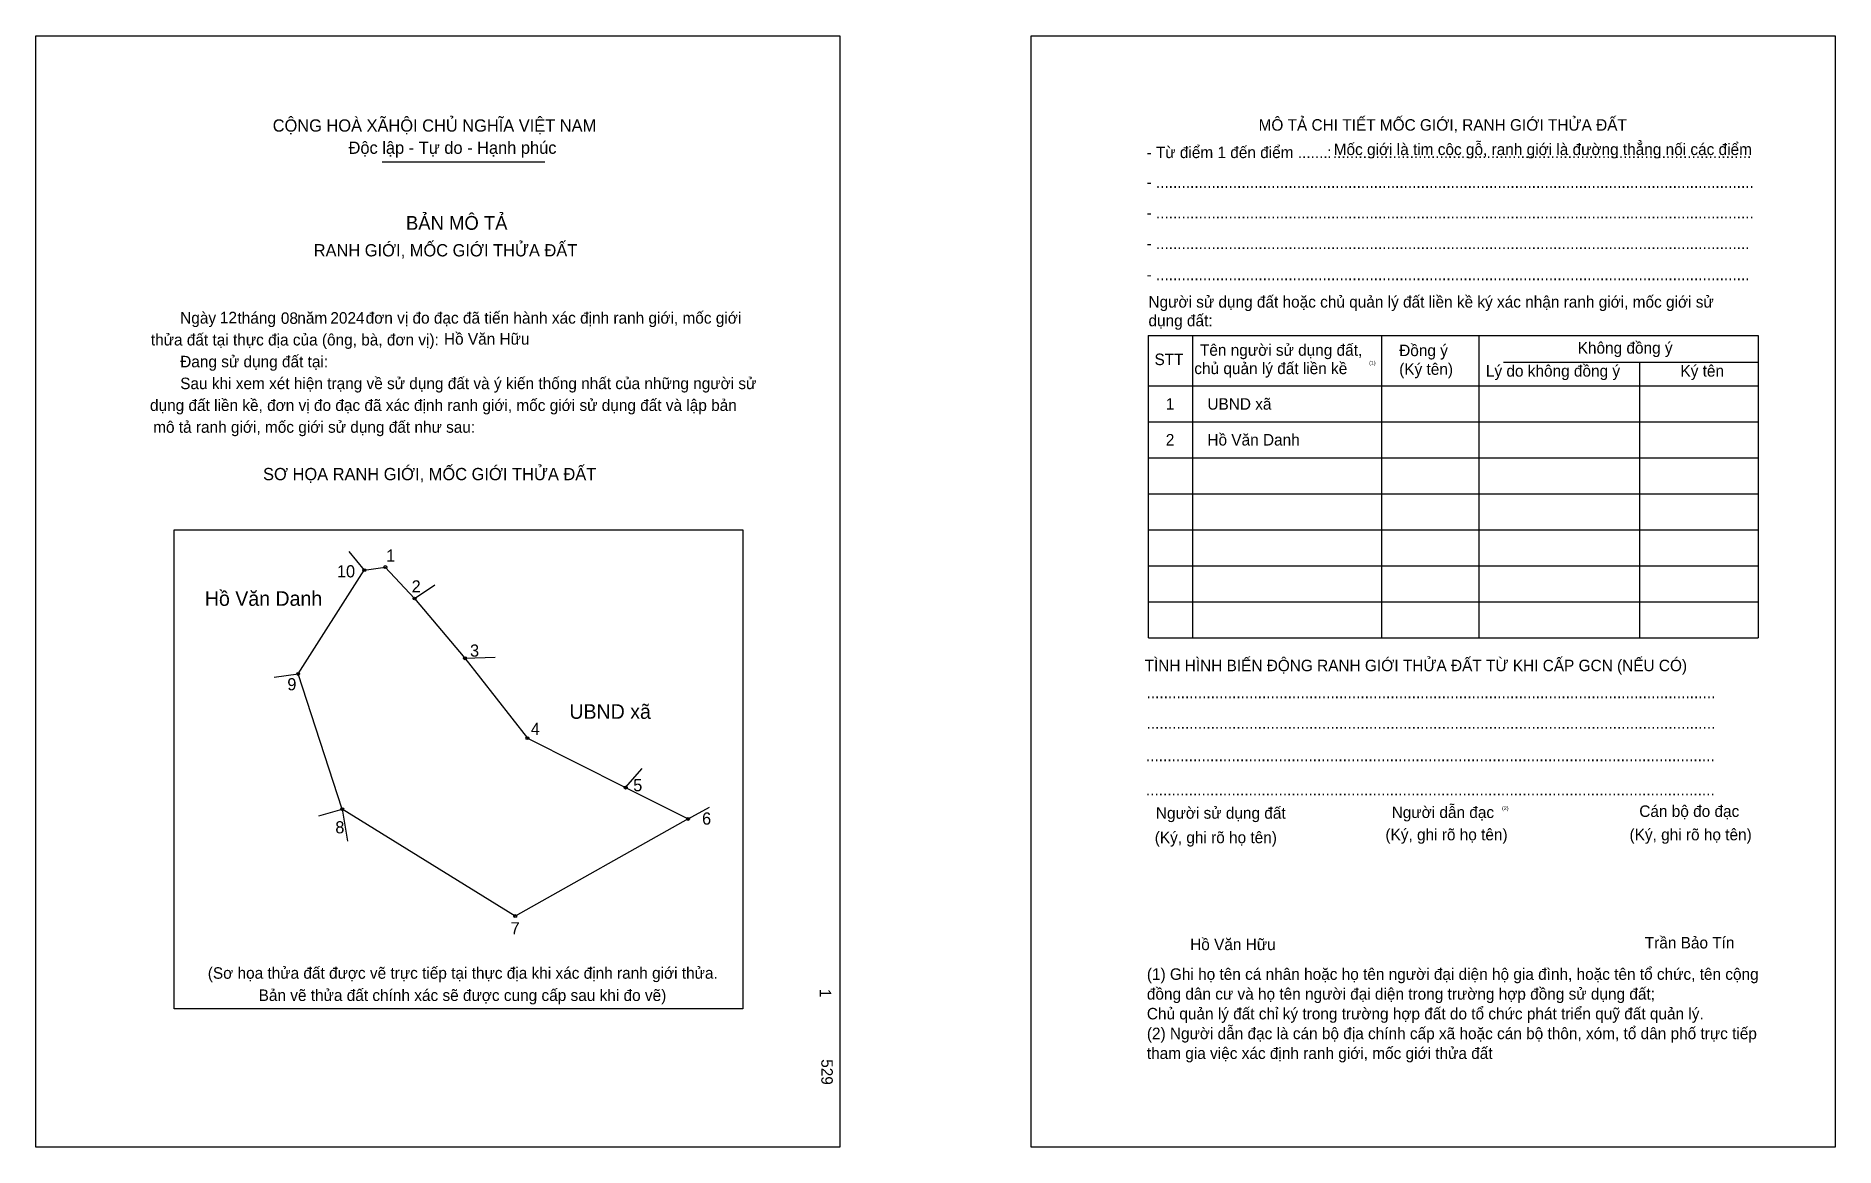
# Model space of a CAD drawing. Extents: x 549517 to 550089, y 1823925 to 1824278.
import ezdxf

# ---------------------------------------------------------------- set-up
doc = ezdxf.new("R2010")
doc.units = 0
for name, color, linetype in [('bmtKhungInTrang1', 7, 'Continuous'), ('bmtKhungInTrang2', 7, 'Continuous'), ('bmtNoiDung', 7, 'Continuous'), ('bmtTemplate', 7, 'Continuous'), ('CanhThua', 7, 'Continuous'), ('MocDinhThua', 7, 'Continuous'), ('RauThua', 7, 'Continuous'), ('SoHieuDinhThua', 7, 'Continuous'), ('TenChuLanCan', 7, 'Continuous')]:
    doc.layers.add(name, color=color, linetype=linetype)

msp = doc.modelspace()

# ---------------------------------------------------------------- linework, layer by layer
at = {"layer": 'bmtKhungInTrang1'}
msp.add_lwpolyline([(549516.66, 1824277.9), (549772.13, 1824277.9), (549772.13, 1823924.55), (549516.66, 1823924.55)], close=True, dxfattribs=at)
at = {"layer": 'bmtKhungInTrang2'}
msp.add_lwpolyline([(549833.05, 1824277.9), (550088.53, 1824277.9), (550088.53, 1823924.55), (549833.05, 1823924.55)], close=True, dxfattribs=at)
at = {"layer": 'bmtTemplate'}
for p, q in [((549626.75, 1824237.85), (549678.41, 1824237.85)), ((549884.3, 1824182.59), (549884.3, 1824086.53)), ((549944.4, 1824182.59), (549944.4, 1824086.53)), ((549975.32, 1824182.71), (549975.32, 1824086.53)), ((550064.06, 1824182.59), (550064.06, 1824086.53)), ((549983.16, 1824174.13), (550064.06, 1824174.13)), ((549870.29, 1824166.58), (550064.06, 1824166.58)), ((549870.29, 1824155.15), (550064.06, 1824155.15)), ((549870.29, 1824143.71), (550064.06, 1824143.71)), ((549870.29, 1824132.27), (550064.06, 1824132.27)), ((549870.29, 1824120.84), (550064.06, 1824120.84)), ((549870.29, 1824109.4), (550064.06, 1824109.4)), ((549870.29, 1824097.97), (550064.06, 1824097.97)), ((549870.29, 1824086.53), (550064.06, 1824086.53))]:
    msp.add_line(p, q, dxfattribs=at)
for points in [[(549870.17, 1824182.59), (550064.06, 1824182.59)], [(549870.17, 1824182.59), (549870.17, 1824086.53)], [(550026.35, 1824174.02), (550026.35, 1824086.53)]]:
    msp.add_lwpolyline(points, dxfattribs=at)
msp.add_lwpolyline([(549560.61, 1823968.55), (549560.61, 1824120.83), (549741.38, 1824120.83), (549741.38, 1823968.55)], close=True, dxfattribs=at)
at = {"layer": 'CanhThua'}
for p, q in [((549600, 1824075), (549621, 1824108)), ((549621, 1824108), (549627.7, 1824108.99)), ((549627.7, 1824108.99), (549637, 1824099)), ((549637, 1824099), (549653, 1824080)), ((549653, 1824080), (549672.86, 1824054.57)), ((549614, 1824032), (549600, 1824075)), ((549672.86, 1824054.57), (549704.1, 1824038.87)), ((549704.1, 1824038.87), (549723.97, 1824028.89)), ((549669, 1823998), (549614, 1824032)), ((549723.97, 1824028.89), (549669, 1823998))]:
    msp.add_line(p, q, dxfattribs=at)
at = {"layer": 'MocDinhThua'}
for centre in [(549621, 1824108), (549627.7, 1824108.99), (549637, 1824099), (549653, 1824080), (549600, 1824075), (549672.86, 1824054.57), (549704.1, 1824038.87), (549614, 1824032), (549723.97, 1824028.89), (549669, 1823998)]:
    msp.add_circle(centre, 0.465, dxfattribs=at)
at = {"layer": 'RauThua'}
for p, q in [((549616.11, 1824113.95), (549621, 1824108)), ((549637, 1824099), (549643.43, 1824103.39)), ((549653, 1824080), (549662.57, 1824080.32)), ((549592.35, 1824073.98), (549600, 1824075)), ((549704.1, 1824038.87), (549709.33, 1824044.91)), ((549606.54, 1824029.89), (549614, 1824032)), ((549614, 1824032), (549615.66, 1824021.87)), ((549723.97, 1824028.89), (549730.72, 1824032.68))]:
    msp.add_line(p, q, dxfattribs=at)

# ---------------------------------------------------------------- texts
at = {"layer": 'bmtNoiDung'}
for s, height, p in [('12', 3.655, (549575.12, 1824186.53)), ('08', 3.655, (549594.5, 1824186.33)), ('2024', 3.655, (549610.23, 1824186.41)), ('Hồ Văn Hữu', 3.655, (549646.34, 1824179.73)), ('1', 3.66, (549875.79, 1824159.04)), ('UBND xã ', 3.655, (549889.02, 1824159.04)), ('2', 3.66, (549875.79, 1824147.65)), ('Hồ Văn Danh ', 3.6554, (549889.02, 1824147.65)), ('Hồ Văn Hữu', 3.655, (549883.54, 1823987.17))]:
    msp.add_text(s, height=height, dxfattribs=at).set_placement(p)
for s, height, p in [('1', 3.66, (549765.77, 1823974.84)), ('529', 3.655, (549766.29, 1823952.48))]:
    msp.add_text(s, height=height, rotation=270, dxfattribs=at).set_placement(p)
at = {"layer": 'bmtTemplate'}
for s, height, p in [('CỘNG HOÀ XÃHỘI CHỦ NGHĨA VIỆT NAM', 3.899, (549591.91, 1824247.47)), ('MÔ TẢ CHI TIẾT MỐC GIỚI, RANH GIỚI THỬA ĐẤT', 3.654, (549905.29, 1824247.78)), ('Độc lập - Tự do - Hạnh phúc', 3.899, (549616.02, 1824240.41)), ('- Từ điểm 1 đến điểm .......', 3.654, (549869.67, 1824239.06)), ('Mốc giới là tim cộc gỗ, ranh giới là đường thẳng nối các điểm', 3.654, (549929.18, 1824240.03)), (':', 3.65, (549927.08, 1824239.06)), ('..................................................................................................', 3.654, (549928.88, 1824239.06)), ('- ............................................................................................................................................', 3.65397, (549869.67, 1824229.59)), ('BẢN MÔ TẢ', 4.386, (549634.27, 1824216.25)), ('- ............................................................................................................................................', 3.65397, (549869.67, 1824219.87)), ('RANH GIỚI, MỐC GIỚI THỬA ĐẤT', 3.899, (549604.94, 1824207.79)), ('- ...........................................................................................................................................', 3.65397, (549869.67, 1824210.15)), ('- ...........................................................................................................................................', 3.65397, (549869.67, 1824200.2)), ('Người sử dụng đất hoặc chủ quản lý đất liền kề ký xác nhận ranh giới, mốc giới sử', 3.654, (549870.29, 1824191.51)), ('Ngày     tháng     năm         đơn vị đo đạc đã tiến hành xác định ranh giới, mốc giới ', 3.6554, (549562.5, 1824186.41)), ('dụng đất:', 3.654, (549870.29, 1824185.57)), ('thửa đất tại thực địa của (ông, bà, đơn vị):', 3.6554, (549553.18, 1824179.46)), ('Tên người sử dụng đất,', 3.654, (549886.66, 1824176.19)), ('Đồng ý', 3.654, (549949.99, 1824176.08)), ('Không đồng ý', 3.654, (550006.73, 1824176.88)), ('Đang sử dụng đất tại:', 3.6554, (549562.5, 1824172.52)), ('STT', 3.654, (549872.2, 1824173.22)), ('chủ quản lý đất liền kề', 3.654, (549884.87, 1824170.35)), ('(1)', 1.218, (549940.44, 1824173.35)), ('(Ký tên)', 3.654, (549949.99, 1824170.13)), ('Sau khi xem xét hiện trạng về sử dụng đất và ý kiến thống nhất của những người sử ', 3.6554, (549562.5, 1824165.58)), ('Lý do không đồng ý', 3.654, (549977.55, 1824169.56)), ('Ký tên', 3.654, (550039.39, 1824169.56)), ('dụng đất liền kề, đơn vị đo đạc đã xác định ranh giới, mốc giới sử dụng đất và lập bản', 3.6554, (549552.9, 1824158.64)), ('mô tả ranh giới, mốc giới sử dụng đất như sau:', 3.6554, (549553.91, 1824151.7)), ('SƠ HỌA RANH GIỚI, MỐC GIỚI THỬA ĐẤT', 3.899, (549588.83, 1824136.62)), ('TÌNH HÌNH BIẾN ĐỘNG RANH GIỚI THỬA ĐẤT TỪ KHI CẤP GCN (NẾU CÓ)', 3.654, (549869.06, 1824075.87)), ('.....................................................................................................................................', 3.65945, (549869.67, 1824067.27)), ('.....................................................................................................................................', 3.65945, (549869.67, 1824057.55)), ('.....................................................................................................................................', 3.65945, (549869.48, 1824047.26)), ('.....................................................................................................................................', 3.65945, (549869.48, 1824036.39)), ('Người sử dụng đất', 3.654, (549872.65, 1824028.96)), ('Người dẫn đạc', 3.654, (549947.6, 1824029.19)), ('(2)', 1.218, (549982.69, 1824031.71)), ('Cán bộ đo đạc', 3.654, (550026.31, 1824029.53)), ('(Ký, ghi rõ họ tên)', 3.654, (549945.61, 1824022.1)), ('(Ký, ghi rõ họ tên)', 3.654, (550023.21, 1824022.1)), ('(Ký, ghi rõ họ tên)', 3.654, (549872.28, 1824021.18)), ('Trần Bảo Tín', 3.654, (550028.05, 1823987.71)), ('(Sơ họa thửa đất được vẽ trực tiếp tại thực địa khi xác định ranh giới thửa.', 3.6554, (549571.27, 1823978.07)), ('(1) Ghi họ tên cá nhân hoặc họ tên người đại diện hộ gia đình, hoặc tên tổ chức, tên cộng', 3.654, (549869.78, 1823977.72)), ('Bản vẽ thửa đất chính xác sẽ được cung cấp sau khi đo vẽ)', 3.6554, (549587.43, 1823971)), ('đồng dân cư và họ tên người đại diện trong trường hợp đồng sử dụng đất;', 3.654, (549869.78, 1823971.43)), ('Chủ quản lý đất chỉ ký trong trường hợp đất do tổ chức phát triển quỹ đất quản lý.', 3.654, (549869.78, 1823965.14)), ('(2) Người dẫn đạc là cán bộ địa chính cấp xã hoặc cán bộ thôn, xóm, tổ dân phố trực tiếp', 3.654, (549869.78, 1823958.85)), ('tham gia việc xác định ranh giới, mốc giới thửa đất', 3.654, (549869.78, 1823952.56))]:
    msp.add_text(s, height=height, dxfattribs=at).set_placement(p)
at = {"layer": 'SoHieuDinhThua'}
for s, height, p in [('1', 3.87, (549627.98, 1824110.71)), ('10', 3.871, (549612.33, 1824105.71)), ('2', 3.87, (549636.07, 1824100.91)), ('3', 3.87, (549654.63, 1824080.5)), ('9', 3.87, (549596.56, 1824069.79)), ('4', 3.87, (549673.95, 1824055.62)), ('5', 3.87, (549706.5, 1824037.69)), ('8', 3.87, (549611.81, 1824024.31)), ('6', 3.87, (549728.39, 1824027.09)), ('7', 3.87, (549667.54, 1823992.19))]:
    msp.add_text(s, height=height, dxfattribs=at).set_placement(p)
at = {"layer": 'TenChuLanCan'}
for s, height, p in [('Hồ Văn Danh', 4.6452, (549570.34, 1824096.67)), ('UBND xã', 4.645, (549686.22, 1824060.73))]:
    msp.add_text(s, height=height, dxfattribs=at).set_placement(p)

doc.saveas('drawing.dxf')
